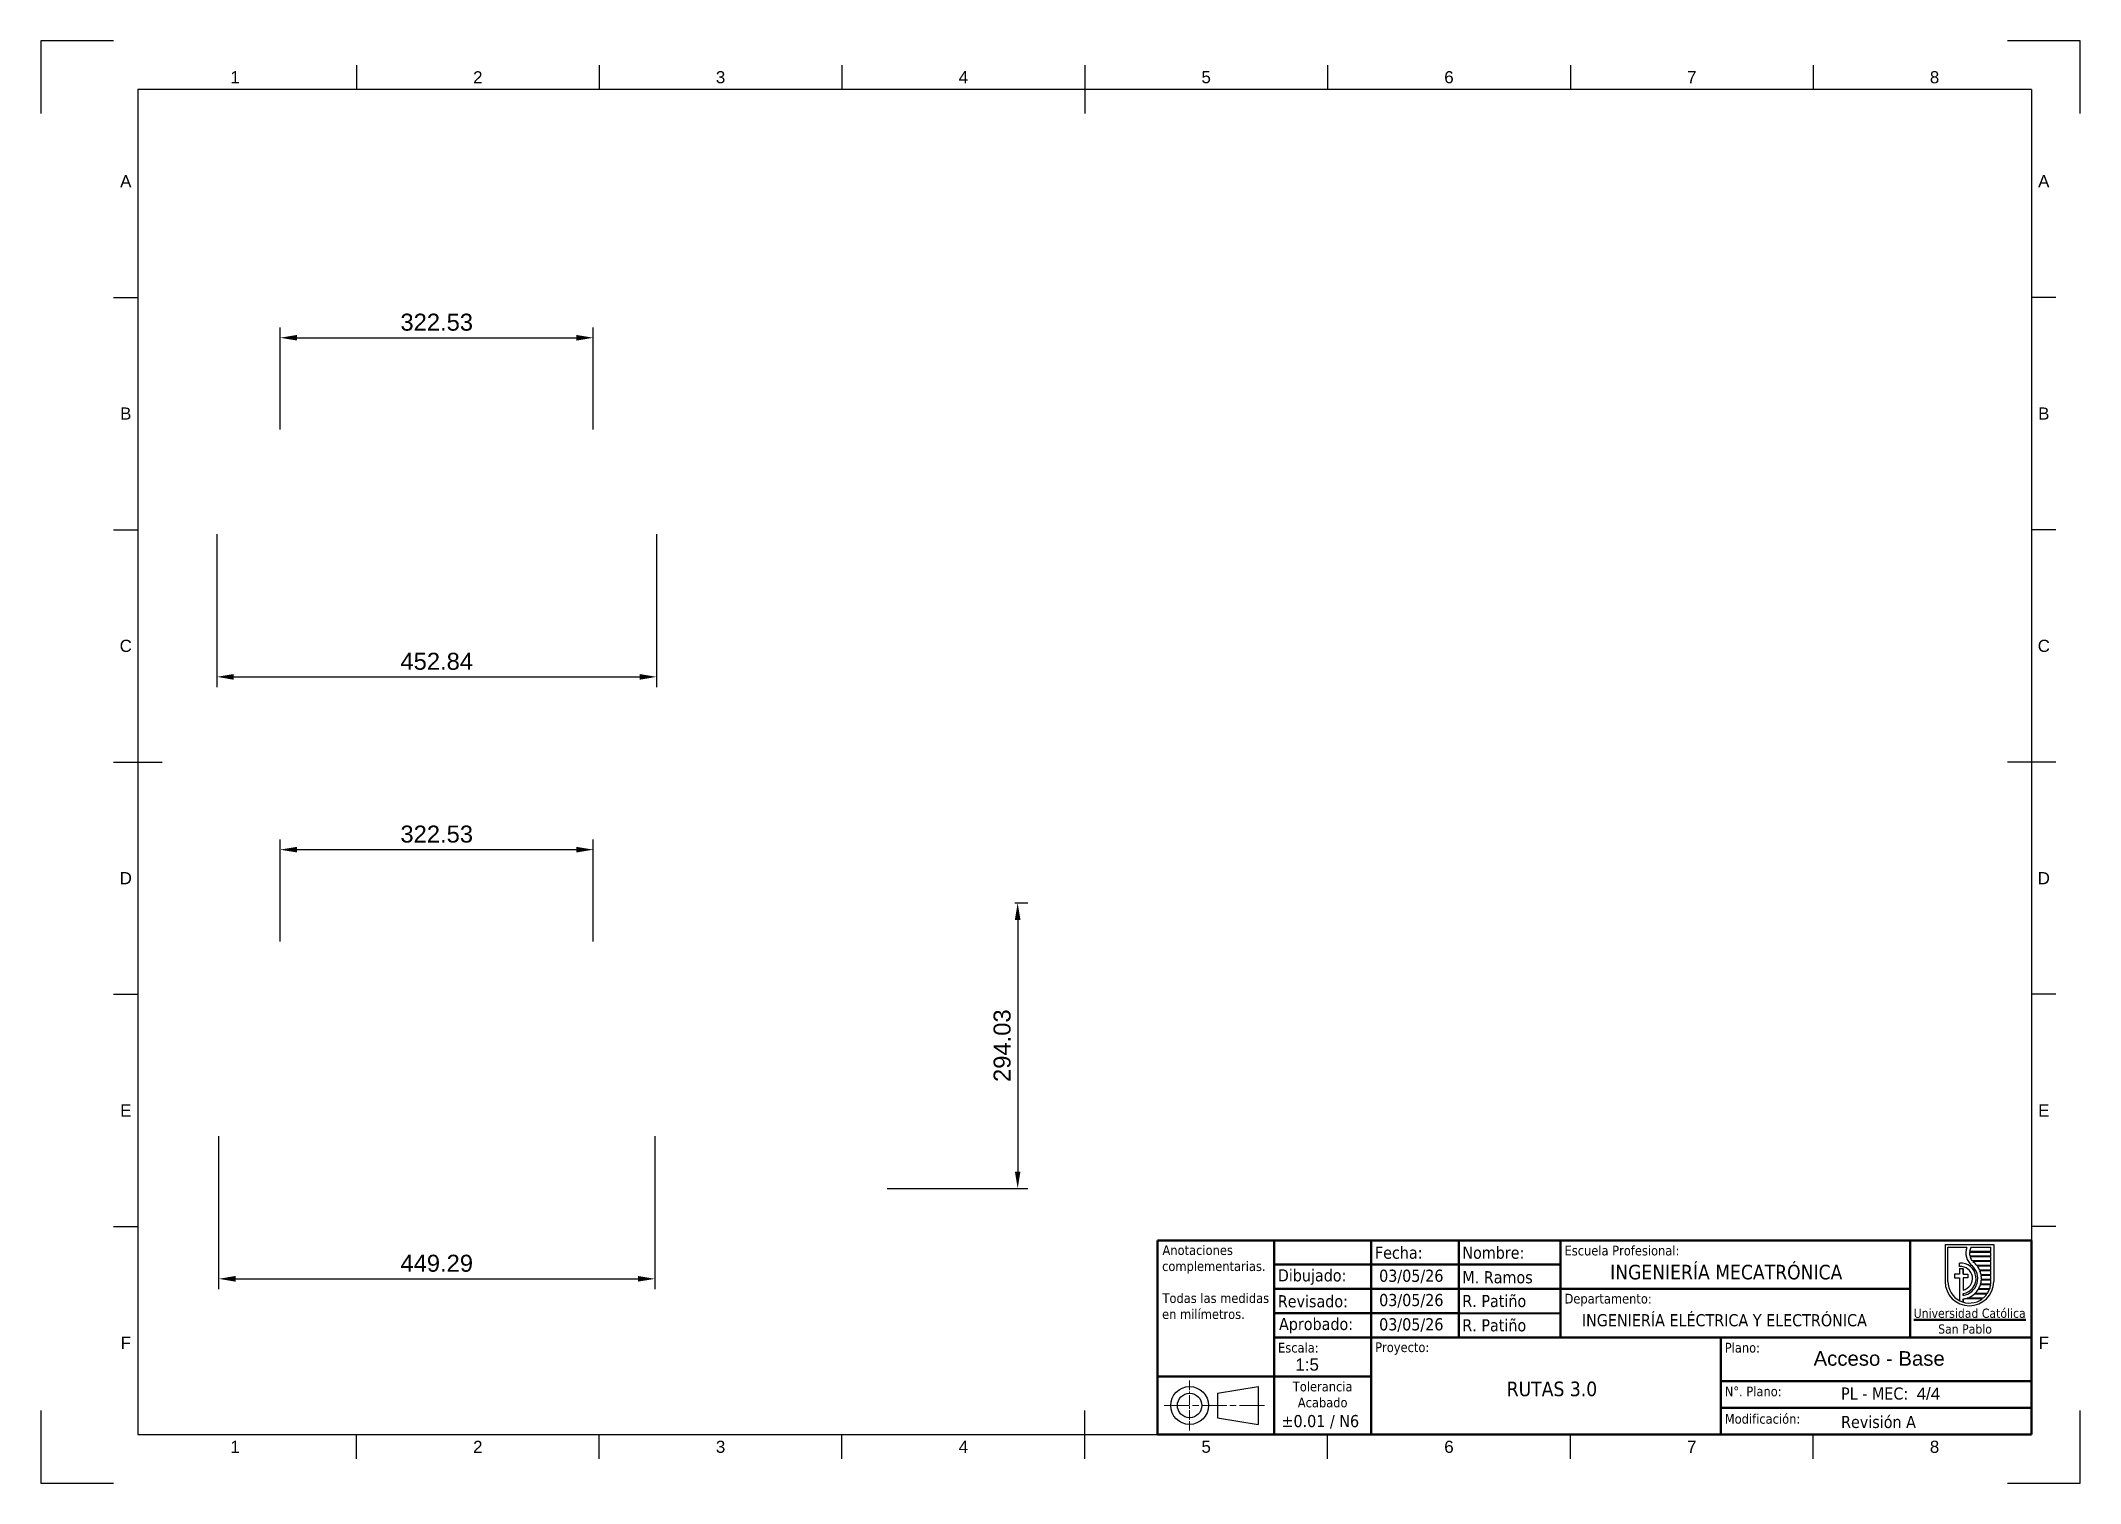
# Paper-space layout 'Base_2-Copiar-Copiar' of a CAD drawing. Header units: millimetres. Extents: x 0 to 420, y 0 to 297.
import ezdxf
from ezdxf.enums import TextEntityAlignment as Align

# ---------------------------------------------------------------- set-up
doc = ezdxf.new("R2010")
doc.units = ezdxf.units.MM
doc.header["$LTSCALE"] = 0.75
doc.linetypes.add('CHAIN', pattern=[0.3543, 0.2362, -0.0295, 0.0591, -0.0295])
for name, color, linetype, lineweight in [('BORDER', 7, 'Continuous', 25), ('FD_Dimensions', 7, 'Continuous', 25), ('Notes', 7, 'Continuous', 25), ('Title (ISO)', 7, 'Continuous', 50), ('TITLEBLOCK', 7, 'Continuous', 35)]:
    doc.layers.add(name, color=color, linetype=linetype, lineweight=lineweight)
doc.styles.add('FusionTitle', font='arial.ttf')
doc.styles.add('MtXpl_Tahoma', font='tahoma.ttf')
doc.styles.add('MtXpl_Tahoma_1', font='tahomabd.ttf')
doc.styles.get("Standard").update_dxf_attribs({"font": 'arial.ttf'})
doc.dimstyles.new('Dim-ISO-25', dxfattribs={"dimtxt": 3.5, "dimasz": 3.5, "dimexe": 2.1, "dimexo": 2.1, "dimgap": 1.4, "dimtad": 1, "dimzin": 12, "dimdsep": 46, "dimtxsty": 'Standard', "dimcen": 0, "dimazin": 3, "dimtp": 0.1, "dimtm": 0.1, "dimtfac": 0.714286, "dimtmove": 0, "dimatfit": 3, "dimfxl": 1, "dimtzin": 12, "dimarcsym": 0})

# ---------------------------------------------------------------- blocks, each defined once
blk = doc.blocks.new('ISO_A3_SHEET')
at = {"layer": 'BORDER'}
for p, q in [((65, 292), (65, 287)), ((115, 292), (115, 287)), ((165, 292), (165, 287)), ((215, 292), (215, 282)), ((265, 292), (265, 287)), ((315, 292), (315, 287)), ((365, 292), (365, 287)), ((410, 287), (20, 287)), ((20, 287), (20, 10)), ((410, 287), (410, 10)), ((15, 244.16666), (20, 244.16666)), ((415, 244.16666), (410, 244.16666)), ((15, 196.33333), (20, 196.33333)), ((415, 196.33333), (410, 196.33333)), ((15, 148.5), (25, 148.5)), ((415, 148.5), (405, 148.5)), ((15, 100.66667), (20, 100.66667)), ((415, 100.66667), (410, 100.66667)), ((15, 52.83334), (20, 52.83334)), ((415, 52.83334), (410, 52.83334)), ((215, 5), (215, 15)), ((20, 10), (410, 10)), ((65, 5), (65, 10)), ((115, 5), (115, 10)), ((165, 5), (165, 10)), ((265, 5), (265, 10)), ((315, 5), (315, 10)), ((365, 5), (365, 10))]:
    blk.add_line(p, q, dxfattribs=at)
at = {"layer": 'Defpoints'}
for p, q in [((15, 297), (0, 297)), ((0, 297), (0, 282)), ((420, 297), (405, 297)), ((420, 282), (420, 297)), ((0, 15), (0, 0)), ((420, 0), (420, 15)), ((0, 0), (15, 0)), ((405, 0), (420, 0))]:
    blk.add_line(p, q, dxfattribs=at)
at = {"layer": 'BORDER', "style": 'FusionTitle'}
for s, p in [('1', (40, 289.5)), ('2', (90, 289.5)), ('3', (140, 289.5)), ('4', (190, 289.5)), ('5', (240, 289.5)), ('6', (290, 289.5)), ('7', (340, 289.5)), ('8', (390, 289.5)), ('A', (17.5, 268.08333)), ('A', (412.5, 268.08333)), ('B', (17.5, 220.25)), ('B', (412.5, 220.25)), ('C', (17.5, 172.41667)), ('C', (412.5, 172.41667)), ('D', (17.5, 124.58334)), ('D', (412.5, 124.58334)), ('E', (17.5, 76.75001)), ('E', (412.5, 76.75001)), ('F', (17.5, 28.91668)), ('F', (412.5, 28.91668)), ('1', (40, 7.5)), ('2', (90, 7.5)), ('3', (140, 7.5)), ('4', (190, 7.5)), ('5', (240, 7.5)), ('6', (290, 7.5)), ('7', (340, 7.5)), ('8', (390, 7.5))]:
    blk.add_text(s, height=2.5, dxfattribs=at).set_placement(p, align=Align.MIDDLE)
blk = doc.blocks.new('MEC_UCSP_2026_ROTULO')
at = {"color": 7, "lineweight": 25}
blk.add_line((-17.82, 39.13), (-7.82, 39.13), dxfattribs=at)
at = {"lineweight": 25}
for p, q in [((-17.82, 39.13), (-17.82, 31.53)), ((-17.26, 31.53), (-17.26, 38.57)), ((-17.26, 38.57), (-13.32, 38.57)), ((-12.52, 38.57), (-8.38, 38.57)), ((-8.38, 37.69), (-8.38, 38.57)), ((-7.82, 39.13), (-7.82, 31.53)), ((-14.86, 34.59), (-14.86, 35.33)), ((-14.86, 34.23), (-14.86, 33.01)), ((-14.86, 34.23), (-14.12, 34.23)), ((-14.12, 34.23), (-14.12, 33.01)), ((-8.38, 37.53), (-12.79, 37.53)), ((-8.38, 37.69), (-12.78, 37.69)), ((-8.38, 36.73), (-12.71, 36.73)), ((-8.38, 36.58), (-12.66, 36.58)), ((-8.38, 35.77), (-12.21, 35.77)), ((-8.38, 35.62), (-12.08, 35.62)), ((-8.38, 34.82), (-11.28, 34.82)), ((-8.38, 34.66), (-11.16, 34.66)), ((-8.38, 33.86), (-10.71, 33.86)), ((-8.38, 33.71), (-10.64, 33.71)), ((-8.38, 36.73), (-8.38, 37.53)), ((-8.38, 35.77), (-8.38, 36.58)), ((-8.38, 34.82), (-8.38, 35.62)), ((-8.38, 33.86), (-8.38, 34.66)), ((-8.38, 32.9), (-8.38, 33.71)), ((-14.86, 33.01), (-15.86, 33.01)), ((-15.86, 33.01), (-15.86, 32.27)), ((-15.86, 32.27), (-14.86, 32.27)), ((-14.86, 32.27), (-14.86, 27.58)), ((-14.12, 33.01), (-13.13, 33.01)), ((-14.12, 32.27), (-14.12, 29.78)), ((-13.13, 32.27), (-14.12, 32.27)), ((-13.13, 33.01), (-13.13, 32.27)), ((-8.7, 29.88), (-11.02, 29.88)), ((-8.64, 30.03), (-10.92, 30.03)), ((-8.44, 30.84), (-10.57, 30.84)), ((-8.41, 30.99), (-10.52, 30.99)), ((-8.38, 32.9), (-10.42, 32.9)), ((-8.38, 32.75), (-10.39, 32.75)), ((-8.38, 31.79), (-10.37, 31.79)), ((-8.38, 31.95), (-10.36, 31.95)), ((-8.38, 31.95), (-8.38, 32.75)), ((-8.38, 31.53), (-8.38, 31.79)), ((-14.12, 29.03), (-14.12, 28.67)), ((-14.12, 27.93), (-14.12, 27.28)), ((-10.17, 27.97), (-13.85, 27.97)), ((-9.97, 28.12), (-13.26, 28.12)), ((-9.22, 28.92), (-11.84, 28.92)), ((-9.12, 29.08), (-11.67, 29.08))]:
    blk.add_line(p, q, dxfattribs=at)
for p, q in [((-14.12, 34.23), (-14.12, 33.01)), ((-14.12, 29.03), (-14.12, 28.67)), ((-14.12, 27.93), (-14.12, 27.28))]:
    blk.add_line(p, q)
for centre, radius, start, end in [((-10.22, 37.4), 3.32, 159.4919, 229.9701), ((-10.22, 37.4), 2.58, 153.2124, 173.7257), ((-14.62, 32.16), 3.17, 279.0593, 94.3439), ((-14.62, 32.16), 2.44, 281.8358, 95.6623), ((-14.62, 32.16), 3.53, 278.1382, 49.9701), ((-10.22, 37.4), 2.58, 177.1373, 195.1765), ((-10.22, 37.4), 2.58, 198.7319, 219.2627), ((-14.62, 32.16), 4.27, 38.4452, 49.9701), ((-14.62, 32.16), 4.27, 23.4265, 35.8674), ((-14.62, 32.16), 4.27, 9.9842, 21.2057), ((-12.82, 31.53), 5, 180, 0), ((-12.82, 31.53), 4.44, 180, 306.7065), ((-14.62, 32.16), 4.27, 313.664, 327.6519), ((-14.62, 32.16), 4.27, 330.0525, 341.8885), ((-14.62, 32.16), 4.27, 344.0373, 355.0278), ((-14.62, 32.16), 4.27, 357.0871, 7.9045), ((-12.82, 31.53), 4.44, 326.5146, 338.2428), ((-12.82, 31.53), 4.44, 340.3541, 351.0741), ((-12.82, 31.53), 4.44, 353.0681, 0), ((-14.62, 32.16), 4.27, 276.7227, 280.4384), ((-14.62, 32.16), 4.27, 288.631, 310.6014), ((-12.82, 31.53), 4.44, 309.8932, 324.1128)]:
    blk.add_arc(centre, radius, start, end, dxfattribs=at)
at = {"lineweight": 35}
blk.add_arc((-10.22, 37.4), 2.58, 223.8063, 229.9701, dxfattribs=at)
at = {"layer": 'Title (ISO)'}
for p, q in [((0, 40), (-180, 40)), ((-180, 40), (-180, 12)), ((-156, 35), (-156, 40)), ((-136, 35), (-136, 40)), ((-118, 35), (-118, 40)), ((-97, 35), (-97, 40)), ((-25, 20), (-25, 40)), ((0, 11), (0, 40)), ((-156, 29.95), (-156, 35)), ((-156, 35), (-136, 35)), ((-136, 35), (-118, 35)), ((-136, 30), (-136, 35)), ((-118, 30), (-118, 35.01)), ((-118, 35), (-97, 35)), ((-97, 30), (-97, 35)), ((-156, 30), (-136, 30)), ((-156, 24.96), (-156, 29.95)), ((-136, 20), (-136, 30)), ((-136, 30), (-136, 30)), ((-118, 30), (-136, 30)), ((-118, 25.06), (-118, 30)), ((-97, 30), (-118, 30)), ((-97, 30), (-25, 30)), ((-97, 25), (-97, 30)), ((-156, 25), (-136, 25)), ((-156, 20), (-156, 24.96)), ((-136, 25), (-118, 25)), ((-118, 20), (-118, 25.06)), ((-97, 24.94), (-118, 25)), ((-97, 20), (-97, 25)), ((-136, 20), (-156, 20)), ((-156, 12), (-156, 20)), ((-136, 12), (-136, 20)), ((-136, 20), (-118, 20)), ((-97, 20), (-118, 20)), ((-97, 20), (-64, 20)), ((-64, 11), (-64, 20)), ((-64, 20), (0, 20)), ((-180, 12), (-156, 12)), ((-180, 0), (-180, 12)), ((-136, 12), (-156, 12)), ((-156, 12), (-156, 0)), ((-136, 12), (-136, 0)), ((-64, 11), (0, 11)), ((-64, 5.5), (-64, 11)), ((0, 0), (0, 11)), ((-64, 0), (-64, 5.5)), ((-64, 5.5), (-0.09, 5.5)), ((-180, 0), (0, 0))]:
    blk.add_line(p, q, dxfattribs=at)
at = {"layer": 'Title (ISO)', "linetype": 'CHAIN', "lineweight": 18, "ltscale": 11.506328}
blk.add_line((-173.41, 11.18), (-173.41, 0.82), dxfattribs=at)
at = {"layer": 'Title (ISO)', "lineweight": 25}
for p, q in [((-167.64, 8.52), (-159.31, 9.9)), ((-167.64, 8.52), (-167.64, 3.48)), ((-159.31, 9.9), (-159.31, 2.1)), ((-167.64, 3.48), (-159.31, 2.1))]:
    blk.add_line(p, q, dxfattribs=at)
at = {"layer": 'Title (ISO)', "linetype": 'CHAIN', "lineweight": 18, "ltscale": 29.126099}
blk.add_line((-178.64, 6), (-158, 6), dxfattribs=at)
at = {"layer": 'Title (ISO)', "lineweight": 25}
for radius in [3.9, 2.52]:
    blk.add_circle((-173.41, 6), radius, dxfattribs=at)
at = {"layer": 'Title (ISO)'}
for s, height, style, p in [('Anotaciones', 2, 'MtXpl_Tahoma', (-179, 36.99)), ('Fecha:', 2.5, 'MtXpl_Tahoma', (-135.25, 36.22)), ('Nombre:', 2.5, 'MtXpl_Tahoma', (-117.25, 36.22)), ('Escuela Profesional:', 2, 'MtXpl_Tahoma', (-96.2, 36.9)), ('complementarias.', 2, 'MtXpl_Tahoma', (-179.08, 33.69)), ('Dibujado:', 2.5, 'MtXpl_Tahoma', (-155.25, 31.55)), ('03/05/26', 2.5, 'MtXpl_Tahoma', (-134.38, 31.47)), ('M. Ramos', 2.5, 'MtXpl_Tahoma', (-117.25, 31.16)), ('INGENIERÍA MECATRÓNICA', 3, 'MtXpl_Tahoma', (-86.81, 31.97)), ('Todas las medidas', 2, 'MtXpl_Tahoma', (-179, 27.11)), ('en milímetros.', 2, 'MtXpl_Tahoma', (-179.08, 23.82)), ('Revisado:', 2.5, 'MtXpl_Tahoma', (-155.25, 26.22)), ('03/05/26', 2.5, 'MtXpl_Tahoma', (-134.38, 26.47)), ('R. Patiño', 2.5, 'MtXpl_Tahoma', (-117.25, 26.27)), ('Departamento:', 2, 'MtXpl_Tahoma', (-96.2, 27)), ('INGENIERÍA ELÉCTRICA Y ELECTRÓNICA', 2.5, 'MtXpl_Tahoma', (-92.63, 22.31)), ('%%UUniversidad Católica', 1.9, 'MtXpl_Tahoma', (-24.29, 24.05)), ('Aprobado:', 2.5, 'MtXpl_Tahoma', (-155, 21.54)), ('03/05/26', 2.5, 'MtXpl_Tahoma', (-134.38, 21.47)), ('R. Patiño', 2.5, 'MtXpl_Tahoma', (-117.25, 21.27)), ('San Pablo', 1.9, 'MtXpl_Tahoma_1', (-19.25, 20.8)), ('Escala:', 2, 'MtXpl_Tahoma', (-155.2, 16.91)), ('Proyecto:', 2, 'MtXpl_Tahoma', (-135.2, 17)), ('Plano:', 2, 'MtXpl_Tahoma', (-63.2, 16.91)), ('Tolerancia', 2, 'MtXpl_Tahoma', (-152.16, 8.91)), ('RUTAS 3.0', 3, 'MtXpl_Tahoma', (-108.11, 7.92)), ('N°. Plano:', 2, 'MtXpl_Tahoma', (-63.2, 7.91)), ('PL - MEC:', 2.5, 'MtXpl_Tahoma', (-39.25, 7.22)), ('Acabado', 2, 'MtXpl_Tahoma', (-151.13, 5.62)), ('Modificación:', 2, 'MtXpl_Tahoma', (-63.2, 2.25)), ('±0.01 / N6', 2.5, 'MtXpl_Tahoma', (-154.49, 1.54)), ('Revisión A', 2.5, 'MtXpl_Tahoma', (-39.25, 1.37))]:
    blk.add_text(s, height=height, dxfattribs=dict(at, style=style)).set_placement(p)
at = {"layer": 'TITLEBLOCK', "lineweight": 13}
for tag, p in [('SCALE', (-151.64, 13.18)), ('SHEET', (-23.69, 7.19))]:
    blk.add_attdef(tag, p, '', height=2.5, dxfattribs=at)
blk = doc.blocks.new('*D217')
at = {"layer": 'Defpoints', "color": 0, "transparency": 16777216}
for p in [(36.25, 197.53), (126.82, 197.53), (126.82, 166.03)]:
    blk.add_point(p, dxfattribs=at)
at = {"layer": 'FD_Dimensions', "color": 0, "lineweight": -2, "transparency": 16777216}
for p, q in [((36.25, 195.43), (36.25, 163.93)), ((126.82, 195.43), (126.82, 163.93)), ((39.75, 166.03), (123.32, 166.03))]:
    blk.add_line(p, q, dxfattribs=at)
at = {"layer": 'FD_Dimensions', "color": 0, "transparency": 16777216}
for points in [[(39.75, 166.61), (39.75, 165.44), (36.25, 166.03)], [(123.32, 166.61), (123.32, 165.44), (126.82, 166.03)]]:
    blk.add_solid(points, dxfattribs=at)
at = {"layer": 'FD_Dimensions', "color": 0, "transparency": 16777216, "insert": (81.54, 169.21), "char_height": 3.5, "attachment_point": 5}
blk.add_mtext('452.84', dxfattribs=at)
blk = doc.blocks.new('*D218')
at = {"layer": 'Defpoints', "color": 0, "transparency": 16777216}
for p in [(198.5, 119.49), (172.23, 60.68), (201.18, 60.68)]:
    blk.add_point(p, dxfattribs=at)
at = {"layer": 'FD_Dimensions', "color": 0, "lineweight": -2, "transparency": 16777216}
for p, q in [((200.6, 119.49), (203.28, 119.49)), ((201.18, 115.99), (201.18, 64.18)), ((174.33, 60.68), (203.28, 60.68))]:
    blk.add_line(p, q, dxfattribs=at)
at = {"layer": 'FD_Dimensions', "color": 0, "transparency": 16777216}
for points in [[(200.6, 115.99), (201.76, 115.99), (201.18, 119.49)], [(200.6, 64.18), (201.76, 64.18), (201.18, 60.68)]]:
    blk.add_solid(points, dxfattribs=at)
at = {"layer": 'FD_Dimensions', "color": 0, "transparency": 16777216, "insert": (197.99, 90.09), "char_height": 3.5, "attachment_point": 5, "rotation": 90}
blk.add_mtext('294.03', dxfattribs=at)
blk = doc.blocks.new('*D219')
at = {"layer": 'Defpoints', "color": 0, "transparency": 16777216}
for p in [(36.61, 73.58), (126.46, 73.58), (126.46, 42.08)]:
    blk.add_point(p, dxfattribs=at)
at = {"layer": 'FD_Dimensions', "color": 0, "lineweight": -2, "transparency": 16777216}
for p, q in [((36.61, 71.48), (36.61, 39.98)), ((126.46, 71.48), (126.46, 39.98)), ((40.11, 42.08), (122.96, 42.08))]:
    blk.add_line(p, q, dxfattribs=at)
at = {"layer": 'FD_Dimensions', "color": 0, "transparency": 16777216}
for points in [[(40.11, 42.67), (40.11, 41.5), (36.61, 42.08)], [(122.96, 42.67), (122.96, 41.5), (126.46, 42.08)]]:
    blk.add_solid(points, dxfattribs=at)
at = {"layer": 'FD_Dimensions', "color": 0, "transparency": 16777216, "insert": (81.54, 45.27), "char_height": 3.5, "attachment_point": 5}
blk.add_mtext('449.29', dxfattribs=at)
blk = doc.blocks.new('*D220')
at = {"layer": 'Defpoints', "color": 0, "transparency": 16777216}
for p in [(113.79, 130.45), (49.28, 109.45), (113.79, 109.45)]:
    blk.add_point(p, dxfattribs=at)
at = {"layer": 'FD_Dimensions', "color": 0, "lineweight": -2, "transparency": 16777216}
for p, q in [((49.28, 111.55), (49.28, 132.55)), ((52.78, 130.45), (110.29, 130.45)), ((113.79, 111.55), (113.79, 132.55))]:
    blk.add_line(p, q, dxfattribs=at)
at = {"layer": 'FD_Dimensions', "color": 0, "transparency": 16777216}
for points in [[(52.78, 131.03), (52.78, 129.87), (49.28, 130.45)], [(110.29, 131.03), (110.29, 129.87), (113.79, 130.45)]]:
    blk.add_solid(points, dxfattribs=at)
at = {"layer": 'FD_Dimensions', "color": 0, "transparency": 16777216, "insert": (81.54, 133.64), "char_height": 3.5, "attachment_point": 5, "rotation": 359.9998}
blk.add_mtext('322.53', dxfattribs=at)
blk = doc.blocks.new('*D221')
at = {"layer": 'Defpoints', "color": 0, "transparency": 16777216}
for p in [(113.79, 235.85), (49.28, 214.86), (113.79, 214.85)]:
    blk.add_point(p, dxfattribs=at)
at = {"layer": 'FD_Dimensions', "color": 0, "lineweight": -2, "transparency": 16777216}
for p, q in [((49.28, 216.96), (49.29, 237.96)), ((52.79, 235.86), (110.29, 235.85)), ((113.79, 216.95), (113.79, 237.95))]:
    blk.add_line(p, q, dxfattribs=at)
at = {"layer": 'FD_Dimensions', "color": 0, "transparency": 16777216}
for points in [[(52.79, 236.44), (52.79, 235.28), (49.29, 235.86)], [(110.29, 236.43), (110.29, 235.27), (113.79, 235.85)]]:
    blk.add_solid(points, dxfattribs=at)
at = {"layer": 'FD_Dimensions', "color": 0, "transparency": 16777216, "insert": (81.54, 239.04), "char_height": 3.5, "attachment_point": 5, "rotation": 359.9899}
blk.add_mtext('322.53', dxfattribs=at)

psp = doc.layouts.new('Base_2-Copiar-Copiar')

# ---------------------------------------------------------------- block references
at = {"layer": 'BORDER'}
psp.add_blockref('ISO_A3_SHEET', (0, 0), dxfattribs=at)
at = {"layer": 'TITLEBLOCK'}
psp.add_blockref('MEC_UCSP_2026_ROTULO', (410, 10), dxfattribs=at).add_auto_attribs({'SCALE': '1:5', 'SHEET': '4/4'})

# ---------------------------------------------------------------- texts
at = {"layer": 'Notes', "insert": (346.5116, 27.1879), "char_height": 3, "attachment_point": 1}
psp.add_mtext_dynamic_manual_height_columns('\\pi18.57674;Acceso - Base', width=64, gutter_width=17.5, heights=[0], dxfattribs=at)

# ---------------------------------------------------------------- dimensions: what is measured, and where the dimension line sits
at = {"layer": 'FD_Dimensions'}
for p1, p2, distance, picture, middle in [((49.2834, 214.8604), (113.7894, 214.849), 21, '*D221', (81.5407, 239.0429)), ((36.2528, 197.5278), (126.82, 197.5278), -31.5, '*D217', (81.5364, 169.2148)), ((49.2834, 109.45), (113.7894, 109.4498), 21, '*D220', (81.5365, 133.6381)), ((36.60786, 73.58275), (126.46492, 73.58275), -31.5, '*D219', (81.53639, 45.26975))]:
    dim = psp.add_aligned_dim(p1=p1, p2=p2, distance=distance, dimstyle='Dim-ISO-25', override={"dimlfac": -5, "dimclrd": 0, "dimclre": 0}, dxfattribs=at)
    dim.commit()
    dim.dimension.update_dxf_attribs({"geometry": picture, "text_midpoint": middle})
dim = psp.add_linear_dim(base=(201.1816, 60.6845), p1=(198.5032, 119.4914), p2=(172.2282, 60.6845), angle=270, dimstyle='Dim-ISO-25', override={"dimlfac": -5, "dimclrd": 0, "dimclre": 0}, dxfattribs=at)
dim.commit()
dim.dimension.update_dxf_attribs({"geometry": '*D218', "text_midpoint": (197.9934, 90.0879)})

doc.saveas('drawing.dxf')
